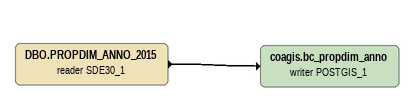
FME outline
DBO.PROPDIM_ANNO_2015 (reader SDE30_1)
    -> coagis.bc_propdim_anno (writer POSTGIS_1)
coagis.bc_propdim_anno (writer POSTGIS_1)
